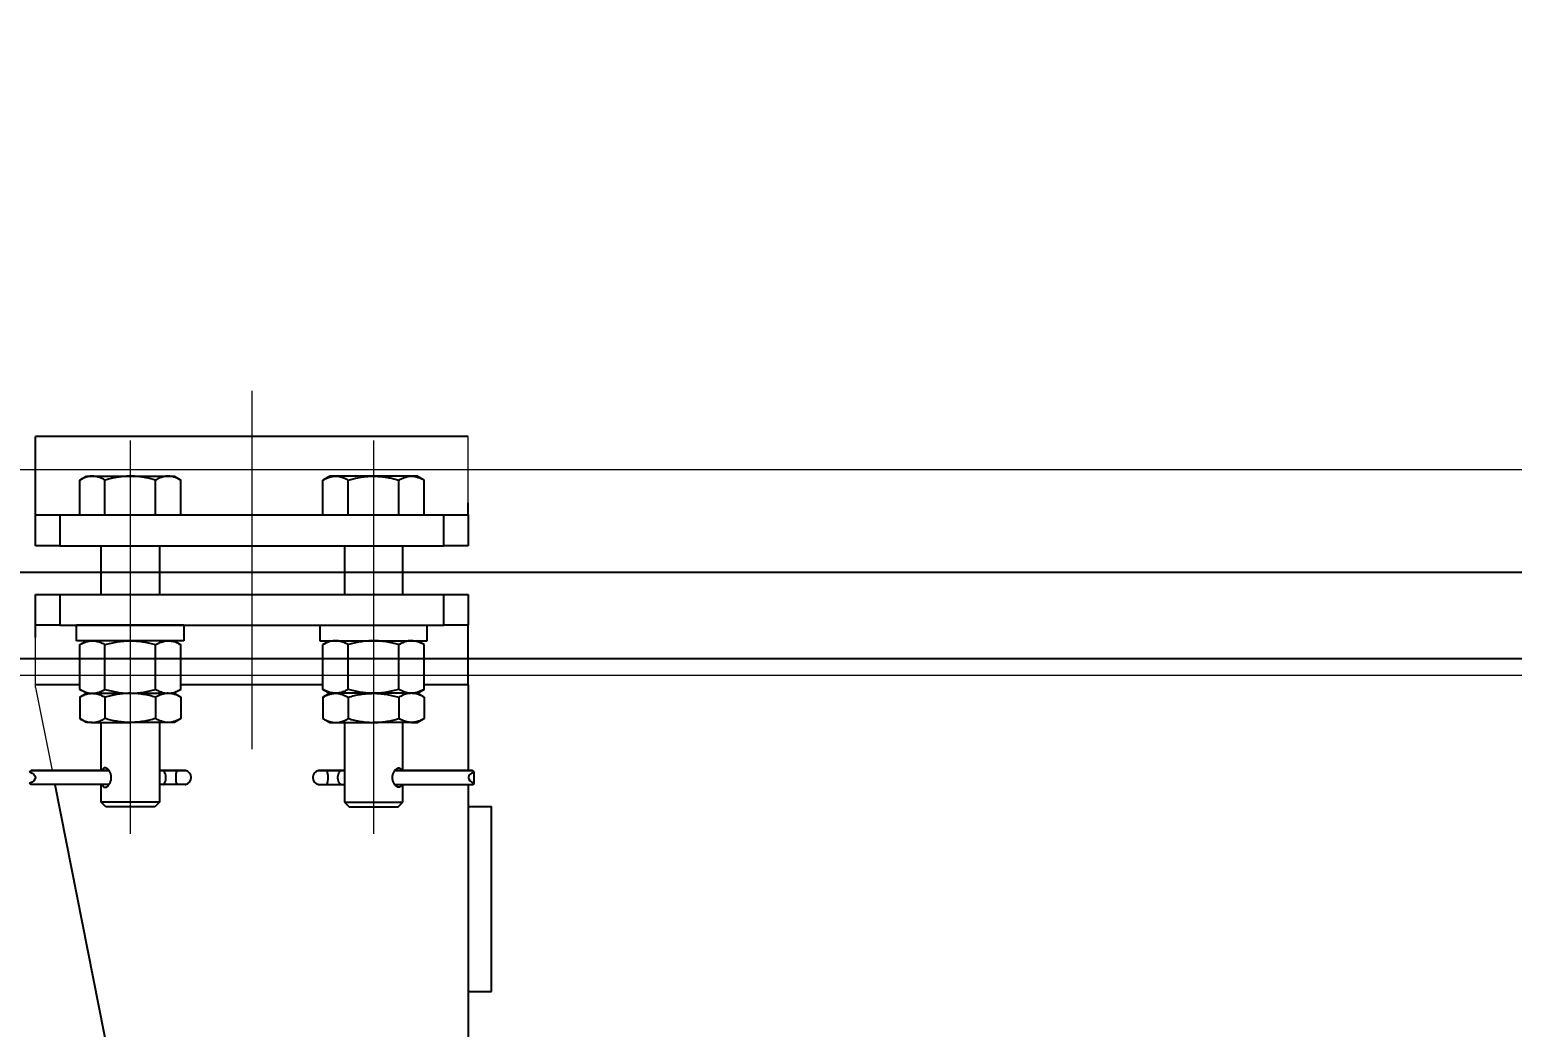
# Model space of a CAD drawing. Header units: millimetres. Extents: x -37020 to 35906, y -101 to 52234.
# Drawn here: x -37.0804 to -36.7756, y 250.9655 to 251.1706 of the extents above; entities that cross this region are included whole.
import ezdxf

# ---------------------------------------------------------------- set-up
doc = ezdxf.new("R2010")
doc.units = ezdxf.units.MM
doc.header["$PDMODE"] = 35
doc.header["$PDSIZE"] = 1
doc.linetypes.add('CENTER', pattern=[50.800000000000004, 31.75, -6.35, 6.35, -6.35])
doc.linetypes.add('HIDDEN', pattern=[9.524999999999999, 6.35, -3.175])
for name, color, linetype in [('Catenaria', 2, 'Continuous'), ('CI-Proyecciones', 1, 'HIDDEN'), ('galibo', 41, 'Continuous'), ('GE-Cotas', 1, 'Continuous'), ('Layer1', 1, 'Continuous')]:
    doc.layers.add(name, color=color, linetype=linetype)
doc.styles.add('Romans', font='romans.shx', dxfattribs={"width": 0.8})
doc.dimstyles.new('COTAS GENERAL', dxfattribs={"dimscale": 0.1, "dimtxt": 2.5, "dimasz": 2.5, "dimexe": 1, "dimexo": 1, "dimgap": 1.25, "dimtad": 1, "dimzin": 1, "dimdsep": 46, "dimtxsty": 'Romans', "dimcen": 1, "dimclrd": 2, "dimclre": 1, "dimclrt": 3, "dimaunit": 1, "dimadec": 3, "dimazin": 0, "dimtfac": 1, "dimtix": 1, "dimtmove": 0, "dimatfit": 0, "dimfxl": 1, "dimtolj": 1, "dimarcsym": 0})

# ---------------------------------------------------------------- blocks, each defined once
blk = doc.blocks.new('galibo TA')
at = {"layer": 'galibo', "linetype": 'HIDDEN'}
blk.add_line((1.209999999031425, 5.700000001117587), (0, 5.700000001117587), dxfattribs=at)
blk = doc.blocks.new('*D358')
at = {"layer": 'Defpoints', "color": 0, "transparency": 16777216}
for p in [(-34.5311362467417, 253.1148767696768), (-34.99814857321954, 253.0263477594531), (-37.06261566739906, 245.34129815975)]:
    blk.add_point(p, dxfattribs=at)
at = {"layer": 'GE-Cotas', "color": 1, "lineweight": -2, "transparency": 16777216}
for p, q in [((-34.79814857321954, 253.0263477594531), (-34.73113624674171, 253.1148767696768)), ((-34.73113624674171, 253.1148767696768), (-33.9966124372179, 253.1148767696768)), ((-34.94814857321954, 253.0263477594531), (-34.79814857321954, 253.0263477594531))]:
    blk.add_line(p, q, dxfattribs=at)
at = {"layer": 'GE-Cotas', "color": 3, "linetype": 'Continuous', "transparency": 16777216, "insert": (-34.2326243419798, 253.2398767696768), "char_height": 0.125, "attachment_point": 5, "style": 'Romans'}
blk.add_mtext('\\A1;+7685', dxfattribs=at)
blk = doc.blocks.new('*D359')
at = {"layer": 'Defpoints', "color": 0, "transparency": 16777216}
for p in [(-34.46475777872951, 253.3557098352121), (-34.93870231583992, 253.2619182775199), (-37.06261566739906, 245.34129815975)]:
    blk.add_point(p, dxfattribs=at)
at = {"layer": 'GE-Cotas', "color": 1, "lineweight": -2, "transparency": 16777216}
for p, q in [((-34.73870231583992, 253.2619182775199), (-34.66475777872952, 253.3557098352121)), ((-34.66475777872952, 253.3557098352121), (-33.95940063587238, 253.3557098352121)), ((-34.88870231583992, 253.2619182775199), (-34.73870231583992, 253.2619182775199))]:
    blk.add_line(p, q, dxfattribs=at)
at = {"layer": 'GE-Cotas', "color": 3, "linetype": 'Continuous', "transparency": 16777216, "insert": (-34.18082920730095, 253.4807098352121), "char_height": 0.125, "attachment_point": 5, "style": 'Romans'}
blk.add_mtext('\\A1;+7921', dxfattribs=at)
blk = doc.blocks.new('*D360')
at = {"layer": 'Defpoints', "color": 0, "transparency": 16777216}
for p in [(-34.50369952900353, 251.6369037061344), (-35.16928451897255, 251.6090691595928), (-37.06261566739906, 245.34129815975)]:
    blk.add_point(p, dxfattribs=at)
at = {"layer": 'GE-Cotas', "color": 1, "lineweight": -2, "transparency": 16777216}
for p, q in [((-34.90369952900354, 251.6090691595928), (-34.70369952900354, 251.6369037061344)), ((-34.70369952900354, 251.6369037061344), (-33.96917571947973, 251.6369037061344)), ((-35.11928451897255, 251.6090691595928), (-34.90369952900354, 251.6090691595928))]:
    blk.add_line(p, q, dxfattribs=at)
at = {"layer": 'GE-Cotas', "color": 3, "linetype": 'Continuous', "transparency": 16777216, "insert": (-34.20518762424163, 251.7619037061344), "char_height": 0.125, "attachment_point": 5, "style": 'Romans'}
blk.add_mtext('\\A1;+6268', dxfattribs=at)
blk = doc.blocks.new('*D362')
at = {"layer": 'Defpoints', "color": 0, "transparency": 16777216}
for p in [(-34.24453983195107, 254.1249256218012), (-34.71506167523904, 253.9449280346917), (-37.06261566739906, 245.34129815975)]:
    blk.add_point(p, dxfattribs=at)
at = {"layer": 'GE-Cotas', "color": 1, "lineweight": -2, "transparency": 16777216}
for p, q in [((-34.51506167523904, 253.9449280346917), (-34.44453983195108, 254.1249256218012)), ((-34.44453983195108, 254.1249256218012), (-33.70584935576059, 254.1249256218012)), ((-34.66506167523904, 253.9449280346917), (-34.51506167523904, 253.9449280346917))]:
    blk.add_line(p, q, dxfattribs=at)
at = {"layer": 'GE-Cotas', "color": 3, "linetype": 'Continuous', "transparency": 16777216, "insert": (-33.94394459385583, 254.2499256218012), "char_height": 0.125, "attachment_point": 5, "style": 'Romans'}
blk.add_mtext('\\A1;+8604', dxfattribs=at)
blk = doc.blocks.new('p in 2200')
at = {"layer": 'Layer1', "lineweight": 15}
for p, q in [((-30.88713156245267, 249.5759604959881), (-30.88713156245267, 249.5022944618504)), ((-30.91213156189388, 249.565734015594), (-30.91213156189388, 249.5001811766306)), ((-30.91213156189388, 249.565734015594), (-30.91213156189388, 249.484886391821)), ((-30.86213156301147, 249.565734015594), (-30.86213156301147, 249.484886391821))]:
    blk.add_line(p, q, dxfattribs=at)
at = {"layer": 'Layer1'}
for p, q in [((-30.93158156238115, 249.5529582187565), (-30.93158156238115, 249.5665774786876)), ((-30.8426815625242, 249.5665774786876), (-30.93158156238115, 249.5665774786876)), ((-30.93158156238115, 249.5504774790288), (-30.93158156238115, 249.5529582187565)), ((-30.8426815625242, 249.5504774790288), (-30.8426815625242, 249.5529582187565)), ((-30.93158156238115, 249.5504774790288), (-30.92658156342423, 249.5504774790288)), ((-30.93158156238115, 249.5441274791056), (-30.93158156238115, 249.5504774790288)), ((-30.92658156342423, 249.5504774790288), (-30.84768156148112, 249.5504774790288)), ((-30.92658156342423, 249.5504774790288), (-30.92658156342423, 249.5441274791056)), ((-30.84768156148112, 249.5504774790288), (-30.8426815625242, 249.5504774790288)), ((-30.84768156148112, 249.5441274791056), (-30.84768156148112, 249.5504774790288)), ((-30.8426815625242, 249.5504774790288), (-30.8426815625242, 249.5441274791056)), ((-30.92658156342423, 249.5441274791056), (-30.93158156238115, 249.5441274791056)), ((-30.92658156342423, 249.5441274791056), (-30.84768156148112, 249.5441274791056)), ((-30.8426815625242, 249.5441274791056), (-30.84768156148112, 249.5441274791056)), ((-30.93158156238115, 249.5341274788634), (-30.92658156342423, 249.5341274788634)), ((-30.93158156238115, 249.5277774784745), (-30.93158156238115, 249.5341274788634)), ((-30.92658156342423, 249.5341274788634), (-30.84768156148112, 249.5341274788634)), ((-30.92658156342423, 249.5341274788634), (-30.92658156342423, 249.5277774784745)), ((-30.84768156148112, 249.5341274788634), (-30.8426815625242, 249.5341274788634)), ((-30.84768156148112, 249.5277774784745), (-30.84768156148112, 249.5341274788634)), ((-30.8426815625242, 249.5341274788634), (-30.8426815625242, 249.5277774784745)), ((-30.93158156238115, 249.5252967396782), (-30.93158156238115, 249.5277774784745)), ((-30.92658156342423, 249.5277774784745), (-30.93158156238115, 249.5277774784745)), ((-30.92658156342423, 249.5277774784745), (-30.84768156148112, 249.5277774784745)), ((-30.8426815625242, 249.5277774784745), (-30.84768156148112, 249.5277774784745)), ((-30.8426815625242, 249.5252967396782), (-30.8426815625242, 249.5277774784745)), ((-30.8426815625242, 249.515515988137), (-30.8426815625242, 249.5252967396782)), ((-30.92252386673891, 249.515515988137), (-30.93158156238115, 249.515515988137)), ((-30.87252386785649, 249.515515988137), (-30.9017392570484, 249.515515988137)), ((-30.8426815625242, 249.515515988137), (-30.85173925816598, 249.515515988137)), ((-30.8426815625242, 249.515515988137), (-30.8426815625242, 249.4979010190059)), ((-30.92762595718141, 249.4950539371889), (-30.91627644747114, 249.4377618879808)), ((-30.8426815625242, 249.4950539371889), (-30.8426815625242, 249.4377618879808)), ((-30.8426815625242, 249.4905159896271), (-30.83792156166947, 249.4905159896271)), ((-30.83792156166947, 249.452515990849), (-30.83792156166947, 249.4905159896271)), ((-30.8426815625242, 249.452515990849), (-30.83792156166947, 249.452515990849))]:
    blk.add_line(p, q, dxfattribs=at)
at = {"layer": 'Layer1', "linetype": 'Continuous', "lineweight": 15}
for p, q in [((-30.8426815625242, 249.5529582187565), (-30.8426815625242, 249.5665774786876)), ((-31.03434410960546, 249.559767848722), (-30.42181887705129, 249.5597678487223)), ((-30.93158156238115, 249.5150114422609), (-30.93158156238115, 249.5252967396782)), ((-31.03434410960546, 249.517558446732), (-30.42181887705129, 249.5175584467323)), ((-30.93158156238115, 249.5150114422609), (-30.92819025274849, 249.4979010190059))]:
    blk.add_line(p, q, dxfattribs=at)
at = {"layer": 'Layer1', "linetype": 'Continuous'}
for p, q in [((-30.92252386673891, 249.5576236305201), (-30.92113156189344, 249.5584274780972)), ((-30.92252386673891, 249.5504774780975), (-30.92252386673891, 249.5576236305201)), ((-30.92113156189344, 249.5584274780972), (-30.91992579052776, 249.5584274780972)), ((-30.91992579052776, 249.5584274780972), (-30.91213156189388, 249.5584274780972)), ((-30.91732771431617, 249.5504774780975), (-30.91732771431617, 249.5576236305201)), ((-30.91213156189388, 249.5584274780972), (-30.90433733325954, 249.5584274780972)), ((-30.90693540947114, 249.5504774780975), (-30.90693540947114, 249.5576236305201)), ((-30.90433733325954, 249.5584274780972), (-30.90313156189386, 249.5584274780972)), ((-30.90313156189386, 249.5584274780972), (-30.9017392570484, 249.5576236305201)), ((-30.9017392570484, 249.5504774780975), (-30.9017392570484, 249.5576236305201)), ((-30.87113156301103, 249.5584274780972), (-30.87252386785649, 249.5576236305201)), ((-30.87252386785649, 249.5504774780975), (-30.87252386785649, 249.5576236305201)), ((-30.86992579164535, 249.5584274780972), (-30.87113156301103, 249.5584274780972)), ((-30.86213156301147, 249.5584274780972), (-30.86992579164535, 249.5584274780972)), ((-30.86732771543375, 249.5504774780975), (-30.86732771543375, 249.5576236305201)), ((-30.85433733437713, 249.5584274780972), (-30.86213156301147, 249.5584274780972)), ((-30.85693541058873, 249.5504774780975), (-30.85693541058873, 249.5576236305201)), ((-30.85313156301145, 249.5584274780972), (-30.85433733437713, 249.5584274780972)), ((-30.85173925816598, 249.5576236305201), (-30.85313156301145, 249.5584274780972)), ((-30.85173925816598, 249.5504774780975), (-30.85173925816598, 249.5576236305201)), ((-30.91813156189374, 249.5341274777866), (-30.91813156189374, 249.5441274777086)), ((-30.90613156189357, 249.5441274777086), (-30.90613156189357, 249.5341274777866)), ((-30.86813156301132, 249.5441274777086), (-30.86813156301132, 249.5341274777866)), ((-30.85613156301115, 249.5341274777866), (-30.85613156301115, 249.5441274777086)), ((-30.90109526189354, 249.5277774780975), (-30.92316786189377, 249.5277774780975)), ((-30.92316786189377, 249.5246024780973), (-30.92316786189377, 249.5277774780975)), ((-30.90109526189354, 249.5277774780975), (-30.90109526189354, 249.5246024780973)), ((-30.87316786301135, 249.5277774780975), (-30.87316786301135, 249.5246024780973)), ((-30.87316786301135, 249.5277774780975), (-30.85109526301112, 249.5277774780975)), ((-30.85109526301112, 249.5246024780973), (-30.85109526301112, 249.5277774780975)), ((-30.90109526189354, 249.5246024780973), (-30.92316786189377, 249.5246024780973)), ((-30.92252386673891, 249.5237986305201), (-30.92113156189344, 249.5246024780973)), ((-30.92252386673891, 249.5146063256748), (-30.92252386673891, 249.5237986305201)), ((-30.91732771431617, 249.5146063256748), (-30.91732771431617, 249.5237986305201)), ((-30.90693540947114, 249.5146063256748), (-30.90693540947114, 249.5237986305201)), ((-30.90313156189386, 249.5246024780973), (-30.9017392570484, 249.5237986305201)), ((-30.9017392570484, 249.5146063256748), (-30.9017392570484, 249.5237986305201)), ((-30.87316786301135, 249.5246024780973), (-30.85109526301112, 249.5246024780973)), ((-30.87113156301103, 249.5246024780973), (-30.87252386785649, 249.5237986305201)), ((-30.87252386785649, 249.5146063256748), (-30.87252386785649, 249.5237986305201)), ((-30.86732771543375, 249.5146063256748), (-30.86732771543375, 249.5237986305201)), ((-30.85693541058873, 249.5146063256748), (-30.85693541058873, 249.5237986305201)), ((-30.85173925816598, 249.5237986305201), (-30.85313156301145, 249.5246024780973)), ((-30.85173925816598, 249.5146063256748), (-30.85173925816598, 249.5237986305201)), ((-30.92113156189344, 249.5138024780972), (-30.92252386673891, 249.5146063256748)), ((-30.9017392570484, 249.5146063256748), (-30.90313156189386, 249.5138024780972)), ((-30.87252386785649, 249.5146063256748), (-30.87113156301103, 249.5138024780972)), ((-30.85313156301145, 249.5138024780972), (-30.85173925816598, 249.5146063256748)), ((-30.92252386673891, 249.5129986305201), (-30.92113156189344, 249.5138024780972)), ((-30.92252386673891, 249.5129986305201), (-30.92252386673891, 249.5086063256745)), ((-30.92113156189344, 249.5138024780972), (-30.91992579052776, 249.5138024780972)), ((-30.91992579052776, 249.5138024780972), (-30.91213156189388, 249.5138024780972)), ((-30.91732771431617, 249.5129986305201), (-30.91732771431617, 249.5086063256745)), ((-30.91213156189388, 249.5138024780972), (-30.90433733325954, 249.5138024780972)), ((-30.90693540947114, 249.5129986305201), (-30.90693540947114, 249.5086063256745)), ((-30.90433733325954, 249.5138024780972), (-30.90313156189386, 249.5138024780972)), ((-30.90313156189386, 249.5138024780972), (-30.9017392570484, 249.5129986305201)), ((-30.9017392570484, 249.5129986305201), (-30.9017392570484, 249.5086063256745)), ((-30.87113156301103, 249.5138024780972), (-30.87252386785649, 249.5129986305201)), ((-30.87252386785649, 249.5129986305201), (-30.87252386785649, 249.5086063256745)), ((-30.86992579164535, 249.5138024780972), (-30.87113156301103, 249.5138024780972)), ((-30.86213156301147, 249.5138024780972), (-30.86992579164535, 249.5138024780972)), ((-30.86732771543375, 249.5129986305201), (-30.86732771543375, 249.5086063256745)), ((-30.85433733437713, 249.5138024780972), (-30.86213156301147, 249.5138024780972)), ((-30.85693541058873, 249.5129986305201), (-30.85693541058873, 249.5086063256745)), ((-30.85313156301145, 249.5138024780972), (-30.85433733437713, 249.5138024780972)), ((-30.85173925816598, 249.5129986305201), (-30.85313156301145, 249.5138024780972)), ((-30.85173925816598, 249.5129986305201), (-30.85173925816598, 249.5086063256745)), ((-30.92113156189344, 249.5078024780974), (-30.92252386673891, 249.5086063256745)), ((-30.9017392570484, 249.5086063256745), (-30.90313156189386, 249.5078024780974)), ((-30.87252386785649, 249.5086063256745), (-30.87113156301103, 249.5078024780974)), ((-30.85313156301145, 249.5078024780974), (-30.85173925816598, 249.5086063256745)), ((-30.91992579052776, 249.5078024780974), (-30.92113156189344, 249.5078024780974)), ((-30.91992579052776, 249.5078024780974), (-30.91213156189388, 249.5078024780974)), ((-30.91813156189374, 249.4979052159652), (-30.91813156189374, 249.5078024780974)), ((-30.90433733325954, 249.5078024780974), (-30.91213156189388, 249.5078024780974)), ((-30.90613156189357, 249.5078024780974), (-30.90613156189357, 249.4914414780974)), ((-30.90313156189386, 249.5078024780974), (-30.90433733325954, 249.5078024780974)), ((-30.87113156301103, 249.5078024780974), (-30.86992579164535, 249.5078024780974)), ((-30.86992579164535, 249.5078024780974), (-30.86213156301147, 249.5078024780974)), ((-30.86813156301132, 249.5078024780974), (-30.86813156301132, 249.4914414780974)), ((-30.85433733437713, 249.5078024780974), (-30.86213156301147, 249.5078024780974)), ((-30.85613156301115, 249.4979052159652), (-30.85613156301115, 249.5078024780974)), ((-30.85433733437713, 249.5078024780974), (-30.85313156301145, 249.5078024780974)), ((-30.91648336269036, 249.4979010190059), (-30.9324980541358, 249.4979010190059)), ((-30.93247466001622, 249.4979052159652), (-30.91648607759026, 249.4979052159652)), ((-30.90613156189357, 249.4979052159652), (-30.90541471626585, 249.4979052159652)), ((-30.90539284741345, 249.4979010190059), (-30.90613156189357, 249.4979010190059)), ((-30.90539284741345, 249.4979010190059), (-30.90541471626585, 249.4979052159652)), ((-30.90541471626585, 249.4979052159652), (-30.90258469743258, 249.4979052159652)), ((-30.90524601593807, 249.4978110008356), (-30.90539284741345, 249.4979010190059)), ((-30.90259127003247, 249.4979010190059), (-30.90539284741345, 249.4979010190059)), ((-30.90511195924073, 249.4976611462162), (-30.90524601593807, 249.4978110008356)), ((-30.90499669257434, 249.4974581792685), (-30.90511195924073, 249.4976611462162)), ((-30.90490538806517, 249.4972112073147), (-30.90499669257434, 249.4974581792685)), ((-30.90484214263443, 249.4969313122247), (-30.90490538806517, 249.4972112073147)), ((-30.90490538806517, 249.4957437488802), (-30.90484214263443, 249.4960236439702)), ((-30.90480979416571, 249.49663105316), (-30.90484214263443, 249.4969313122247)), ((-30.90484214263443, 249.4960236439702), (-30.90480979416571, 249.4963239030349)), ((-30.90480979416571, 249.4963239030349), (-30.90480979416571, 249.49663105316)), ((-30.90259127003247, 249.4979010190059), (-30.90258469743258, 249.4979052159652)), ((-30.90079599545634, 249.4979010190059), (-30.90259127003247, 249.4979010190059)), ((-30.90258469743258, 249.4979052159652), (-30.90083973316114, 249.4979052159652)), ((-30.87346712944855, 249.4979010190059), (-30.87167185487242, 249.4979010190059)), ((-30.87167842747231, 249.4979052159652), (-30.87342339174375, 249.4979052159652)), ((-30.86884840863905, 249.4979052159652), (-30.87167842747231, 249.4979052159652)), ((-30.87167185487242, 249.4979010190059), (-30.87167842747231, 249.4979052159652)), ((-30.87167185487242, 249.4979010190059), (-30.86887027749145, 249.4979010190059)), ((-30.86945333073964, 249.49663105316), (-30.86942098227046, 249.4969313122247)), ((-30.86945333073964, 249.4963239030349), (-30.86945333073964, 249.49663105316)), ((-30.86942098227046, 249.4960236439702), (-30.86945333073964, 249.4963239030349)), ((-30.86942098227046, 249.4969313122247), (-30.86935773683972, 249.4972112073147)), ((-30.86935773683972, 249.4957437488802), (-30.86942098227046, 249.4960236439702)), ((-30.86935773683972, 249.4972112073147), (-30.86926643233056, 249.4974581792685)), ((-30.86926643233056, 249.4974581792685), (-30.86915116566416, 249.4976611462162)), ((-30.86915116566416, 249.4976611462162), (-30.86901710896682, 249.4978110008356)), ((-30.86901710896682, 249.4978110008356), (-30.86887027749145, 249.4979010190059)), ((-30.86887027749145, 249.4979010190059), (-30.86884840863905, 249.4979052159652)), ((-30.86887027749145, 249.4979010190059), (-30.86813156301132, 249.4979010190059)), ((-30.86813156301132, 249.4979052159652), (-30.86884840863905, 249.4979052159652)), ((-30.85777976221453, 249.4979010190059), (-30.84176507076909, 249.4979010190059)), ((-30.84178846488867, 249.4979052159652), (-30.85777704731463, 249.4979052159652)), ((-30.84145103014389, 249.4953121638291), (-30.84145103014389, 249.4976427923653)), ((-30.91648547926734, 249.4950539371889), (-30.9324980541358, 249.4950539371889)), ((-30.91648831079038, 249.4950497402297), (-30.93247466001622, 249.4950497402297)), ((-30.91813156189374, 249.4914414780974), (-30.91813156189374, 249.4950497402297)), ((-30.90539284741345, 249.4950539371889), (-30.90613156189357, 249.4950539371889)), ((-30.90541471626585, 249.4950497402297), (-30.90613156189357, 249.4950497402297)), ((-30.90541471626585, 249.4950497402297), (-30.90539284741345, 249.4950539371889)), ((-30.90258469743258, 249.4950497402297), (-30.90541471626585, 249.4950497402297)), ((-30.90539284741345, 249.4950539371889), (-30.90524601593807, 249.4951439553593)), ((-30.90259127003247, 249.4950539371889), (-30.90539284741345, 249.4950539371889)), ((-30.90524601593807, 249.4951439553593), (-30.90511195924073, 249.4952938099787)), ((-30.90511195924073, 249.4952938099787), (-30.90499669257434, 249.4954967769263)), ((-30.90499669257434, 249.4954967769263), (-30.90490538806517, 249.4957437488802)), ((-30.90258469743258, 249.4950497402297), (-30.90259127003247, 249.4950539371889)), ((-30.90079599545634, 249.4950539371889), (-30.90259127003247, 249.4950539371889)), ((-30.90083973316114, 249.4950497402297), (-30.90258469743258, 249.4950497402297)), ((-30.87346712944855, 249.4950539371889), (-30.87167185487242, 249.4950539371889)), ((-30.87342339174375, 249.4950497402297), (-30.87167842747231, 249.4950497402297)), ((-30.87167842747231, 249.4950497402297), (-30.87167185487242, 249.4950539371889)), ((-30.87167842747231, 249.4950497402297), (-30.86884840863905, 249.4950497402297)), ((-30.87167185487242, 249.4950539371889), (-30.86887027749145, 249.4950539371889)), ((-30.86926643233056, 249.4954967769263), (-30.86935773683972, 249.4957437488802)), ((-30.86915116566416, 249.4952938099787), (-30.86926643233056, 249.4954967769263)), ((-30.86901710896682, 249.4951439553593), (-30.86915116566416, 249.4952938099787)), ((-30.86887027749145, 249.4950539371889), (-30.86901710896682, 249.4951439553593)), ((-30.86887027749145, 249.4950539371889), (-30.86813156301132, 249.4950539371889)), ((-30.86884840863905, 249.4950497402297), (-30.86887027749145, 249.4950539371889)), ((-30.86884840863905, 249.4950497402297), (-30.86813156301132, 249.4950497402297)), ((-30.85777764563755, 249.4950539371889), (-30.84176507076909, 249.4950539371889)), ((-30.85777481411451, 249.4950497402297), (-30.84178846488867, 249.4950497402297)), ((-30.85613156301115, 249.4914414780974), (-30.85613156301115, 249.4950497402297)), ((-30.90613156189357, 249.4914414780974), (-30.91813156189374, 249.4914414780974)), ((-30.91716756189344, 249.4904774780976), (-30.91813156189374, 249.4914414780974)), ((-30.90709556189386, 249.4904774780976), (-30.91716756189344, 249.4904774780976)), ((-30.90613156189357, 249.4914414780974), (-30.90709556189386, 249.4904774780976)), ((-30.86813156301132, 249.4914414780974), (-30.85613156301115, 249.4914414780974)), ((-30.86813156301132, 249.4914414780974), (-30.86716756301103, 249.4904774780976)), ((-30.86716756301103, 249.4904774780976), (-30.85709556301145, 249.4904774780976)), ((-30.85709556301145, 249.4904774780976), (-30.85613156301115, 249.4914414780974))]:
    blk.add_line(p, q, dxfattribs=at)
at = {"layer": 'Layer1', "linetype": 'CENTER'}
blk.add_line((-30.29965111049825, 249.5386631477272), (-31.4574679606929, 249.5386631477272), dxfattribs=at)
at = {"layer": 'Layer1', "linetype": 'Continuous'}
for centre, radius, start, end in [((-30.8977744447614, 249.4964774780974), 0.005022775568626001, 163.5357407267566, 196.4642592732434), ((-30.90083973316114, 249.4976752159651), 0.0002299999999999898, 79.03764866064351, 90), ((-30.90107173316101, 249.4964774780974), 0.001450000000000012, 280.9623513662533, 79.03764863374666), ((-30.87319139174388, 249.4964774780974), 0.001450000000000012, 100.9623513662534, 259.0376486337466), ((-30.87342339174375, 249.4976752159651), 0.0002299999999999898, 90, 100.9623513393565), ((-30.87648868014349, 249.4964774780974), 0.005022775568626001, 343.5357407267566, 16.46425927324342), ((-30.90083973316114, 249.4952797402293), 0.0002300000000000002, 270, 280.9623513393565), ((-30.87342339174375, 249.4952797402293), 0.0002300000000000002, 259.0376486606435, 270)]:
    blk.add_arc(centre, radius, start, end, dxfattribs=at)
at = {"layer": 'Layer1', "linetype": 'Continuous', "extrusion": (0, 0, -1)}
for centre, major_axis, ratio, start_param, end_param in [((-30.93235056946951, 249.4964774780974), (1.039991425672866e-14, 0.001450000000003074), 0.5348730457427162, -0.6373676366212608, -0.1913291252886118), ((-30.93453387742948, 249.4964774780974), (0.002893353795624534, 1.771609720988949e-19), 0.5011485294998178, -0.9334286901803795, 0.9334286901803798), ((-30.93247466001622, 249.4976752159651), (-1.256304554473561e-15, 0.0002299999999995635), 0.5348730457384715, -0.1913291252645533, 1.021205342510711e-11), ((-30.93235056946951, 249.4964774780974), (-1.49230517833994e-14, 0.001450000000003885), 0.5348730457459323, 3.332921778882963, 3.778960290213478), ((-30.93247466001622, 249.4952797402293), (1.256269579996173e-15, 0.0002299999999995634), 0.5348730457384714, 3.141592653579581, 3.332921778854346)]:
    blk.add_ellipse(centre, major_axis=major_axis, ratio=ratio, start_param=start_param, end_param=end_param, dxfattribs=at)
at = {"layer": 'Layer1', "linetype": 'Continuous'}
for centre, major_axis, ratio, start_param, end_param in [((-30.83972924747541, 249.4964774780974), (-0.002893353795624534, 1.771609720988949e-19), 0.5011485294998178, -0.9334286901803795, 0.9334286901803798), ((-30.84178846488867, 249.4976752159651), (1.256304554473561e-15, 0.0002299999999995635), 0.5348730457384715, -0.1913291252645533, 1.021205342510711e-11), ((-30.84191255543538, 249.4964774780974), (-1.039991425672866e-14, 0.001450000000003074), 0.5348730457427162, -0.6373676366212608, -0.1913291252886118), ((-30.84178846488867, 249.4952797402293), (-1.256269579996173e-15, 0.0002299999999995634), 0.5348730457384714, 3.141592653579581, 3.332921778854346), ((-30.84191255543538, 249.4964774780974), (1.49230517833994e-14, 0.001450000000003885), 0.5348730457459323, 3.332921778882963, 3.778960290213478)]:
    blk.add_ellipse(centre, major_axis=major_axis, ratio=ratio, start_param=start_param, end_param=end_param, dxfattribs=at)
for points, knots in [([(-30.91992579052776, 249.5584274780972), (-30.9199873794385, 249.5584265731509), (-30.92025149480951, 249.5584226924152), (-30.92071777363781, 249.5583618064116), (-30.9213237775587, 249.5581957782515), (-30.92192707453915, 249.5579511221122), (-30.92232492318526, 249.5577328014197), (-30.92252386673891, 249.5576236305201)], [0, 0, 0, 0, 0.07005589140427199, 0.3004248255043466, 0.5308296948943553, 0.7653921689617876, 1, 1, 1, 1]), ([(-30.91732771431617, 249.5576236305201), (-30.9175378085909, 249.5577387026001), (-30.91795794890532, 249.5579688203411), (-30.91860344295474, 249.5582219012199), (-30.91926017538236, 249.5583939269282), (-30.91970393202319, 249.55841629504), (-30.91992579052776, 249.5584274780972)], [0, 0, 0, 0, 0.2477111816679853, 0.4953654927331224, 0.7477052806358122, 0.9999999999999999, 0.9999999999999999, 0.9999999999999999, 0.9999999999999999]), ([(-30.91213156189388, 249.5584274780972), (-30.91248233241577, 249.558420502066), (-30.91318389952612, 249.5584065494855), (-30.9142369865288, 249.5582975032194), (-30.91528658916223, 249.5581269754571), (-30.91632004309832, 249.5579024791623), (-30.91699553014933, 249.5577155544557), (-30.91732771431617, 249.5576236305201)], [0, 0, 0, 0, 0.1994570499693074, 0.3989289220646544, 0.6014541871319647, 0.8040071844687409, 1, 1, 1, 1]), ([(-30.90693540947114, 249.5576236305201), (-30.90759504257613, 249.5577995168683), (-30.9085879262464, 249.5580642620457), (-30.90994227857919, 249.5582846509824), (-30.9110127779084, 249.5584036775709), (-30.91174449142982, 249.5584192437277), (-30.91213156189388, 249.5584274780972)], [0, 0, 0, 0, 0.3879448008199223, 0.58393682012908, 0.7799059833650954, 1, 1, 1, 1]), ([(-30.90433733325954, 249.5584274780972), (-30.90439892217028, 249.5584265731509), (-30.90466303754129, 249.5584226924152), (-30.90512931637004, 249.5583618064116), (-30.90573532029048, 249.5581957782515), (-30.90633861727093, 249.5579511221122), (-30.90673646591704, 249.5577328014197), (-30.90693540947114, 249.5576236305201)], [0, 0, 0, 0, 0.07005589140426854, 0.3004248255043437, 0.5308296948943534, 0.7653921689617866, 1, 1, 1, 1]), ([(-30.9017392570484, 249.5576236305201), (-30.90194935132268, 249.5577387026001), (-30.9023694916371, 249.5579688203411), (-30.90301498568652, 249.5582219012199), (-30.90367171811413, 249.5583939269282), (-30.90411547475497, 249.55841629504), (-30.90433733325954, 249.5584274780972)], [0, 0, 0, 0, 0.247711181667985, 0.495365492733121, 0.7477052806358114, 1, 1, 1, 1]), ([(-30.87252386785649, 249.5576236305201), (-30.87231377358221, 249.5577387026001), (-30.8718936332678, 249.5579688203411), (-30.87124813921837, 249.5582219012199), (-30.87059140679076, 249.5583939269282), (-30.87014765014992, 249.55841629504), (-30.86992579164535, 249.5584274780972)], [0, 0, 0, 0, 0.247711181667985, 0.495365492733121, 0.7477052806358114, 1, 1, 1, 1]), ([(-30.86992579164535, 249.5584274780972), (-30.86986420273461, 249.5584265731509), (-30.8696000873636, 249.5584226924152), (-30.86913380853485, 249.5583618064116), (-30.86852780461441, 249.5581957782515), (-30.86792450763397, 249.5579511221122), (-30.86752665898785, 249.5577328014197), (-30.86732771543375, 249.5576236305201)], [0, 0, 0, 0, 0.07005589140426854, 0.3004248255043437, 0.5308296948943534, 0.7653921689617866, 1, 1, 1, 1]), ([(-30.86732771543375, 249.5576236305201), (-30.86666808232922, 249.5577995168683), (-30.86567519865849, 249.5580642620457), (-30.8643208463257, 249.5582846509824), (-30.86325034699649, 249.5584036775709), (-30.86251863347507, 249.5584192437277), (-30.86213156301147, 249.5584274780972)], [0, 0, 0, 0, 0.3879448008199223, 0.58393682012908, 0.7799059833650954, 1, 1, 1, 1]), ([(-30.86213156301147, 249.5584274780972), (-30.86178079248912, 249.558420502066), (-30.86107922537877, 249.5584065494855), (-30.86002613837609, 249.5582975032194), (-30.85897653574266, 249.5581269754571), (-30.85794308180657, 249.5579024791623), (-30.85726759475556, 249.5577155544557), (-30.85693541058873, 249.5576236305201)], [0, 0, 0, 0, 0.1994570499693074, 0.3989289220646544, 0.6014541871319647, 0.8040071844687409, 1, 1, 1, 1]), ([(-30.85693541058873, 249.5576236305201), (-30.85672531631399, 249.5577387026001), (-30.85630517599957, 249.5579688203411), (-30.85565968195015, 249.5582219012199), (-30.85500294952254, 249.5583939269282), (-30.8545591928817, 249.55841629504), (-30.85433733437713, 249.5584274780972)], [0, 0, 0, 0, 0.2477111816679853, 0.4953654927331224, 0.7477052806358122, 0.9999999999999999, 0.9999999999999999, 0.9999999999999999, 0.9999999999999999]), ([(-30.85433733437713, 249.5584274780972), (-30.85427574546639, 249.5584265731509), (-30.85401163009538, 249.5584226924152), (-30.85354535126708, 249.5583618064116), (-30.85293934734619, 249.5581957782515), (-30.85233605036574, 249.5579511221122), (-30.85193820171963, 249.5577328014197), (-30.85173925816598, 249.5576236305201)], [0, 0, 0, 0, 0.07005589140427199, 0.3004248255043466, 0.5308296948943553, 0.7653921689617876, 1, 1, 1, 1]), ([(-30.92252386673891, 249.5237986305201), (-30.9223141506448, 249.5239135354432), (-30.92189401846127, 249.524143728821), (-30.92124922555586, 249.5243963361845), (-30.9205921651208, 249.5245694508162), (-30.92014838867026, 249.5245914455468), (-30.91992579052776, 249.5246024780973)], [0, 0, 0, 0, 0.2472686137512649, 0.4953625653849102, 0.7468740051198237, 1, 1, 1, 1]), ([(-30.91992579052776, 249.5246024780973), (-30.91986420301219, 249.5246015596863), (-30.91953315351639, 249.5245966229786), (-30.91906684612905, 249.5245235911116), (-30.91853373099439, 249.5243651398423), (-30.91799512314429, 249.5241595767175), (-30.91759677319833, 249.5239441422009), (-30.91732771431617, 249.5237986305201)], [0, 0, 0, 0, 0.0700594622989529, 0.3765884938180509, 0.5308210786967795, 0.6831008584233917, 1, 1, 1, 1]), ([(-30.91732771431617, 249.5237986305201), (-30.9169082821275, 249.5239135354432), (-30.91606801776089, 249.524143728821), (-30.91477843194962, 249.5243963361845), (-30.91346431107996, 249.5245694508162), (-30.91257675817888, 249.5245914455468), (-30.91213156189388, 249.5246024780973)], [0, 0, 0, 0, 0.247268613751265, 0.4953625653849105, 0.7468740051198236, 1, 1, 1, 1]), ([(-30.91213156189388, 249.5246024780973), (-30.91200838448349, 249.5246015677272), (-30.9114812298647, 249.5245976716729), (-30.91054862732317, 249.5245373816847), (-30.90933730357283, 249.5243709488587), (-30.90812961450393, 249.5241263302642), (-30.90733391884242, 249.5239079847898), (-30.90693540947114, 249.5237986305201)], [0, 0, 0, 0, 0.07005562129743621, 0.2998126381597896, 0.5308312887040133, 0.765025577630133, 1, 1, 1, 1]), ([(-30.90693540947114, 249.5237986305201), (-30.90671724730765, 249.5239177442013), (-30.90618602876457, 249.5242077825624), (-30.90548059763778, 249.5244572932366), (-30.9048302262816, 249.524584234443), (-30.90450162775897, 249.5245963969965), (-30.90433733325954, 249.5246024780973)], [0, 0, 0, 0, 0.2571981756559962, 0.6262701021121966, 0.8131404674005268, 1, 1, 1, 1]), ([(-30.90433733325954, 249.5246024780973), (-30.9041013897675, 249.5245894177397), (-30.90354550066132, 249.524558647192), (-30.90267338277845, 249.524294353143), (-30.90205166926699, 249.5239644216972), (-30.9017392570484, 249.5237986305201)], [0, 0, 0, 0, 0.2684065359321948, 0.6323728964502883, 1, 1, 1, 1]), ([(-30.86992579164535, 249.5246024780973), (-30.87016173513739, 249.5245894177397), (-30.87071762424358, 249.524558647192), (-30.87158974212644, 249.524294353143), (-30.8722114556379, 249.5239644216972), (-30.87252386785649, 249.5237986305201)], [0, 0, 0, 0, 0.2684065359321948, 0.6323728964502883, 1, 1, 1, 1]), ([(-30.86732771543375, 249.5237986305201), (-30.86754587759724, 249.5239177442013), (-30.86807709614032, 249.5242077825624), (-30.86878252726711, 249.5244572932366), (-30.86943289862329, 249.524584234443), (-30.86976149714592, 249.5245963969965), (-30.86992579164535, 249.5246024780973)], [0, 0, 0, 0, 0.2571981756559962, 0.6262701021121966, 0.8131404674005268, 1, 1, 1, 1]), ([(-30.86213156301147, 249.5246024780973), (-30.8622547404214, 249.5246015677272), (-30.86278189504019, 249.5245976716729), (-30.86371449758172, 249.5245373816847), (-30.86492582133206, 249.5243709488587), (-30.86613351040096, 249.5241263302642), (-30.86692920606247, 249.5239079847898), (-30.86732771543375, 249.5237986305201)], [0, 0, 0, 0, 0.07005562129743621, 0.2998126381597896, 0.5308312887040133, 0.765025577630133, 1, 1, 1, 1]), ([(-30.85693541058873, 249.5237986305201), (-30.85735484277739, 249.5239135354432), (-30.85819510714401, 249.524143728821), (-30.85948469295527, 249.5243963361845), (-30.86079881382494, 249.5245694508162), (-30.86168636672601, 249.5245914455468), (-30.86213156301147, 249.5246024780973)], [0, 0, 0, 0, 0.247268613751265, 0.4953625653849105, 0.7468740051198236, 1, 1, 1, 1]), ([(-30.85433733437713, 249.5246024780973), (-30.8543989218927, 249.5246015596863), (-30.85472997138896, 249.5245966229786), (-30.85519627877584, 249.5245235911116), (-30.8557293939105, 249.5243651398423), (-30.8562680017606, 249.5241595767175), (-30.85666635170656, 249.5239441422009), (-30.85693541058873, 249.5237986305201)], [0, 0, 0, 0, 0.0700594622989529, 0.3765884938180509, 0.5308210786967795, 0.6831008584233917, 1, 1, 1, 1]), ([(-30.85173925816598, 249.5237986305201), (-30.85194897426009, 249.5239135354432), (-30.85236910644362, 249.524143728821), (-30.85301389934903, 249.5243963361845), (-30.85367095978409, 249.5245694508162), (-30.85411473623463, 249.5245914455468), (-30.85433733437713, 249.5246024780973)], [0, 0, 0, 0, 0.2472686137512649, 0.4953625653849102, 0.7468740051198237, 1, 1, 1, 1]), ([(-30.92252386673891, 249.5146063256748), (-30.9223141506448, 249.5144914207517), (-30.92189401846127, 249.514261227374), (-30.92124922555586, 249.5140086200099), (-30.9205921651208, 249.5138355053787), (-30.92014838867026, 249.5138135106481), (-30.91992579052776, 249.5138024780972)], [0, 0, 0, 0, 0.2472686137512649, 0.4953625653849102, 0.7468740051198235, 1, 1, 1, 1]), ([(-30.91992579052776, 249.5138024780972), (-30.91986420182257, 249.5138033884678), (-30.91960062451317, 249.5138072845216), (-30.91913432324264, 249.5138675745098), (-30.91852866136724, 249.5140340073363), (-30.91792481683279, 249.5142786259308), (-30.91752696900203, 249.5144969714052), (-30.91732771431617, 249.5146063256748)], [0, 0, 0, 0, 0.07005562129744335, 0.299812638159795, 0.5308312887040171, 0.7650255776301353, 1, 1, 1, 1]), ([(-30.91732771431617, 249.5146063256748), (-30.9169082821275, 249.5144914207517), (-30.91606801776089, 249.514261227374), (-30.91477843194962, 249.5140086200099), (-30.91346431107996, 249.5138355053787), (-30.91257675817888, 249.5138135106481), (-30.91213156189388, 249.5138024780972)], [0, 0, 0, 0, 0.2472686137512646, 0.4953625653849104, 0.7468740051198234, 1, 1, 1, 1]), ([(-30.91213156189388, 249.5138024780972), (-30.91200838448349, 249.5138033884678), (-30.9114812298647, 249.5138072845216), (-30.91054862732317, 249.5138675745098), (-30.90933730357283, 249.5140340073363), (-30.90812961450393, 249.5142786259308), (-30.90733391884242, 249.5144969714052), (-30.90693540947114, 249.5146063256748)], [0, 0, 0, 0, 0.07005562129743621, 0.2998126381597896, 0.5308312887040133, 0.765025577630133, 1, 1, 1, 1]), ([(-30.90693540947114, 249.5146063256748), (-30.90671724730765, 249.5144872119932), (-30.90618602876457, 249.5141971736321), (-30.90548059763778, 249.5139476629579), (-30.9048302262816, 249.513820721752), (-30.90450162775897, 249.513808559198), (-30.90433733325954, 249.5138024780972)], [0, 0, 0, 0, 0.2571981756559956, 0.6262701021121965, 0.8131404674005264, 1, 1, 1, 1]), ([(-30.90433733325954, 249.5138024780972), (-30.9041013897675, 249.5138155384548), (-30.90354550066132, 249.513846309003), (-30.90267338277845, 249.5141106030519), (-30.90205166926699, 249.5144405344973), (-30.9017392570484, 249.5146063256748)], [0, 0, 0, 0, 0.2684065359321932, 0.6323728964502874, 1, 1, 1, 1]), ([(-30.86992579164535, 249.5138024780972), (-30.87016173513739, 249.5138155384548), (-30.87071762424358, 249.513846309003), (-30.87158974212644, 249.5141106030519), (-30.8722114556379, 249.5144405344973), (-30.87252386785649, 249.5146063256748)], [0, 0, 0, 0, 0.2684065359321932, 0.6323728964502874, 1, 1, 1, 1]), ([(-30.86732771543375, 249.5146063256748), (-30.86754587759724, 249.5144872119932), (-30.86807709614032, 249.5141971736321), (-30.86878252726711, 249.5139476629579), (-30.86943289862329, 249.513820721752), (-30.86976149714592, 249.513808559198), (-30.86992579164535, 249.5138024780972)], [0, 0, 0, 0, 0.2571981756559956, 0.6262701021121965, 0.8131404674005264, 1, 1, 1, 1]), ([(-30.86213156301147, 249.5138024780972), (-30.8622547404214, 249.5138033884678), (-30.86278189504019, 249.5138072845216), (-30.86371449758172, 249.5138675745098), (-30.86492582133206, 249.5140340073363), (-30.86613351040096, 249.5142786259308), (-30.86692920606247, 249.5144969714052), (-30.86732771543375, 249.5146063256748)], [0, 0, 0, 0, 0.07005562129743621, 0.2998126381597896, 0.5308312887040133, 0.765025577630133, 1, 1, 1, 1]), ([(-30.85693541058873, 249.5146063256748), (-30.85735484277739, 249.5144914207517), (-30.85819510714401, 249.514261227374), (-30.85948469295527, 249.5140086200099), (-30.86079881382494, 249.5138355053787), (-30.86168636672601, 249.5138135106481), (-30.86213156301147, 249.5138024780972)], [0, 0, 0, 0, 0.2472686137512646, 0.4953625653849104, 0.7468740051198234, 1, 1, 1, 1]), ([(-30.85433733437713, 249.5138024780972), (-30.85439892308232, 249.5138033884678), (-30.85466250039172, 249.5138072845216), (-30.85512880166225, 249.5138675745098), (-30.85573446353765, 249.5140340073363), (-30.8563383080721, 249.5142786259308), (-30.85673615590286, 249.5144969714052), (-30.85693541058873, 249.5146063256748)], [0, 0, 0, 0, 0.07005562129744335, 0.299812638159795, 0.5308312887040171, 0.7650255776301353, 1, 1, 1, 1]), ([(-30.85173925816598, 249.5146063256748), (-30.85194897426009, 249.5144914207517), (-30.85236910644362, 249.514261227374), (-30.85301389934903, 249.5140086200099), (-30.85367095978409, 249.5138355053787), (-30.85411473623463, 249.5138135106481), (-30.85433733437713, 249.5138024780972)], [0, 0, 0, 0, 0.2472686137512649, 0.4953625653849102, 0.7468740051198235, 1, 1, 1, 1]), ([(-30.92252386673891, 249.5129986305201), (-30.92230570457587, 249.5131177442013), (-30.9217744860328, 249.5134077825624), (-30.92106905490601, 249.513657293237), (-30.92041868354982, 249.513784234443), (-30.92009008502674, 249.5137963969965), (-30.91992579052776, 249.5138024780972)], [0, 0, 0, 0, 0.2571981756559953, 0.6262701021121961, 0.8131404674005265, 1, 1, 1, 1]), ([(-30.91992579052776, 249.5138024780972), (-30.91968984703572, 249.5137894177397), (-30.91913395792908, 249.513758647192), (-30.91826184004668, 249.513494353143), (-30.91764012653521, 249.5131644216972), (-30.91732771431617, 249.5129986305201)], [0, 0, 0, 0, 0.2684065359321924, 0.6323728964502872, 1, 1, 1, 1]), ([(-30.91213156189388, 249.5138024780972), (-30.91225473930381, 249.5138015677271), (-30.91278189392261, 249.5137976716728), (-30.91371449646413, 249.5137373816847), (-30.91492582021447, 249.5135709488586), (-30.91613350928338, 249.5133263302642), (-30.91692920494489, 249.5131079847897), (-30.91732771431617, 249.5129986305201)], [0, 0, 0, 0, 0.07005562129743546, 0.2998126381597889, 0.5308312887040127, 0.7650255776301329, 0.9999999999999999, 0.9999999999999999, 0.9999999999999999, 0.9999999999999999]), ([(-30.90693540947114, 249.5129986305201), (-30.9073555980197, 249.5131137026001), (-30.90819587864853, 249.5133438203411), (-30.90948686674783, 249.5135969012199), (-30.91080033160306, 249.5137689269282), (-30.91168784488428, 249.51379129504), (-30.91213156189388, 249.5138024780972)], [0, 0, 0, 0, 0.2477111816679852, 0.4953654927331207, 0.7477052806358113, 1, 1, 1, 1]), ([(-30.90433733325954, 249.5138024780972), (-30.90439892217028, 249.5138015731509), (-30.90466303754129, 249.5137976924152), (-30.90512931637004, 249.5137368064116), (-30.90573532029048, 249.5135707782515), (-30.90633861727093, 249.5133261221122), (-30.90673646591704, 249.5131078014197), (-30.90693540947114, 249.5129986305201)], [0, 0, 0, 0, 0.07005589140427324, 0.3004248255043473, 0.5308296948943556, 0.7653921689617882, 1, 1, 1, 1]), ([(-30.9017392570484, 249.5129986305201), (-30.9019489731425, 249.5131135354432), (-30.90236910532604, 249.513343728821), (-30.90301389823144, 249.5135963361845), (-30.9036709586665, 249.5137694508162), (-30.90411473511704, 249.5137914455468), (-30.90433733325954, 249.5138024780972)], [0, 0, 0, 0, 0.247268613751265, 0.4953625653849103, 0.7468740051198235, 1, 1, 1, 1]), ([(-30.87252386785649, 249.5129986305201), (-30.87231415176239, 249.5131135354432), (-30.87189401957885, 249.513343728821), (-30.87124922667345, 249.5135963361845), (-30.87059216623839, 249.5137694508162), (-30.87014838978785, 249.5137914455468), (-30.86992579164535, 249.5138024780972)], [0, 0, 0, 0, 0.247268613751265, 0.4953625653849103, 0.7468740051198235, 1, 1, 1, 1]), ([(-30.86992579164535, 249.5138024780972), (-30.86986420273461, 249.5138015731509), (-30.8696000873636, 249.5137976924152), (-30.86913380853485, 249.5137368064116), (-30.86852780461441, 249.5135707782515), (-30.86792450763397, 249.5133261221122), (-30.86752665898785, 249.5131078014197), (-30.86732771543375, 249.5129986305201)], [0, 0, 0, 0, 0.07005589140427324, 0.3004248255043473, 0.5308296948943556, 0.7653921689617882, 1, 1, 1, 1]), ([(-30.86732771543375, 249.5129986305201), (-30.86690752688519, 249.5131137026001), (-30.86606724625636, 249.5133438203411), (-30.86477625815706, 249.5135969012199), (-30.86346279330183, 249.5137689269282), (-30.86257528002061, 249.51379129504), (-30.86213156301147, 249.5138024780972)], [0, 0, 0, 0, 0.2477111816679852, 0.4953654927331207, 0.7477052806358113, 1, 1, 1, 1]), ([(-30.86213156301147, 249.5138024780972), (-30.86200838560108, 249.5138015677271), (-30.86148123098229, 249.5137976716728), (-30.86054862844076, 249.5137373816847), (-30.85933730469042, 249.5135709488586), (-30.85812961562151, 249.5133263302642), (-30.85733391996001, 249.5131079847897), (-30.85693541058873, 249.5129986305201)], [0, 0, 0, 0, 0.07005562129743546, 0.2998126381597889, 0.5308312887040127, 0.7650255776301329, 0.9999999999999999, 0.9999999999999999, 0.9999999999999999, 0.9999999999999999]), ([(-30.85433733437713, 249.5138024780972), (-30.85457327786917, 249.5137894177397), (-30.85512916697581, 249.513758647192), (-30.85600128485822, 249.513494353143), (-30.85662299836968, 249.5131644216972), (-30.85693541058873, 249.5129986305201)], [0, 0, 0, 0, 0.2684065359321924, 0.6323728964502872, 1, 1, 1, 1]), ([(-30.85173925816598, 249.5129986305201), (-30.85195742032902, 249.5131177442013), (-30.8524886388721, 249.5134077825624), (-30.85319406999889, 249.513657293237), (-30.85384444135507, 249.513784234443), (-30.85417303987816, 249.5137963969965), (-30.85433733437713, 249.5138024780972)], [0, 0, 0, 0, 0.2571981756559953, 0.6262701021121961, 0.8131404674005265, 1, 1, 1, 1]), ([(-30.92252386673891, 249.5086063256745), (-30.92241505068232, 249.5085452190592), (-30.92219733583016, 249.5084229593654), (-30.92166242315971, 249.5081618222794), (-30.92106915226696, 249.507946940938), (-30.92041866624259, 249.5078208501014), (-30.92009007925781, 249.5078086019803), (-30.91992579052776, 249.5078024780974)], [0, 0, 0, 0, 0.128559626895603, 0.2572170053401212, 0.6262795759929742, 0.8131452042036137, 1, 1, 1, 1]), ([(-30.91992579052776, 249.5078024780974), (-30.91968984703572, 249.5078155384549), (-30.91913395792908, 249.5078463090031), (-30.91826184004668, 249.5081106030516), (-30.91764012653521, 249.5084405344974), (-30.91732771431617, 249.5086063256745)], [0, 0, 0, 0, 0.2684065359321924, 0.6323728964502872, 1, 1, 1, 1]), ([(-30.91213156189388, 249.5078024780974), (-30.91225473930381, 249.5078033884675), (-30.91278189392261, 249.5078072845218), (-30.91371449646413, 249.5078675745099), (-30.91492582021447, 249.5080340073364), (-30.91613350928338, 249.5082786259309), (-30.91692920494489, 249.5084969714053), (-30.91732771431617, 249.5086063256745)], [0, 0, 0, 0, 0.07005562129743546, 0.2998126381597889, 0.5308312887040127, 0.7650255776301329, 0.9999999999999999, 0.9999999999999999, 0.9999999999999999, 0.9999999999999999]), ([(-30.90693540947114, 249.5086063256745), (-30.9073548416598, 249.5084914207514), (-30.90819510602642, 249.5082612273737), (-30.90948469183768, 249.5080086200101), (-30.91079881270735, 249.5078355053784), (-30.91168636560842, 249.5078135106478), (-30.91213156189388, 249.5078024780974)], [0, 0, 0, 0, 0.2472686137512647, 0.49536256538491, 0.7468740051198236, 1, 1, 1, 1]), ([(-30.90433733325954, 249.5078024780974), (-30.90439892196473, 249.5078033884675), (-30.90466249927413, 249.5078072845218), (-30.90512880054467, 249.5078675745099), (-30.90573446242006, 249.5080340073364), (-30.90633830695452, 249.5082786259309), (-30.90673615478527, 249.5084969714053), (-30.90693540947114, 249.5086063256745)], [0, 0, 0, 0, 0.0700556212974392, 0.2998126381597919, 0.5308312887040145, 0.7650255776301341, 1, 1, 1, 1]), ([(-30.9017392570484, 249.5086063256745), (-30.9019489731425, 249.5084914207514), (-30.90236910532604, 249.5082612273737), (-30.90301389823144, 249.5080086200101), (-30.9036709586665, 249.5078355053784), (-30.90411473511704, 249.5078135106478), (-30.90433733325954, 249.5078024780974)], [0, 0, 0, 0, 0.2472686137512646, 0.4953625653849097, 0.7468740051198233, 1, 1, 1, 1]), ([(-30.87252386785649, 249.5086063256745), (-30.87231415176239, 249.5084914207514), (-30.87189401957885, 249.5082612273737), (-30.87124922667345, 249.5080086200101), (-30.87059216623839, 249.5078355053784), (-30.87014838978785, 249.5078135106478), (-30.86992579164535, 249.5078024780974)], [0, 0, 0, 0, 0.2472686137512646, 0.4953625653849097, 0.7468740051198233, 1, 1, 1, 1]), ([(-30.86992579164535, 249.5078024780974), (-30.86986420294016, 249.5078033884675), (-30.86960062563076, 249.5078072845218), (-30.86913432436022, 249.5078675745099), (-30.86852866248483, 249.5080340073364), (-30.86792481795037, 249.5082786259309), (-30.86752697011962, 249.5084969714053), (-30.86732771543375, 249.5086063256745)], [0, 0, 0, 0, 0.0700556212974392, 0.2998126381597919, 0.5308312887040145, 0.7650255776301341, 1, 1, 1, 1]), ([(-30.86732771543375, 249.5086063256745), (-30.86690828324509, 249.5084914207514), (-30.86606801887847, 249.5082612273737), (-30.86477843306721, 249.5080086200101), (-30.86346431219754, 249.5078355053784), (-30.86257675929647, 249.5078135106478), (-30.86213156301147, 249.5078024780974)], [0, 0, 0, 0, 0.2472686137512647, 0.49536256538491, 0.7468740051198236, 1, 1, 1, 1]), ([(-30.86213156301147, 249.5078024780974), (-30.86200838560108, 249.5078033884675), (-30.86148123098229, 249.5078072845218), (-30.86054862844076, 249.5078675745099), (-30.85933730469042, 249.5080340073364), (-30.85812961562151, 249.5082786259309), (-30.85733391996001, 249.5084969714053), (-30.85693541058873, 249.5086063256745)], [0, 0, 0, 0, 0.07005562129743546, 0.2998126381597889, 0.5308312887040127, 0.7650255776301329, 0.9999999999999999, 0.9999999999999999, 0.9999999999999999, 0.9999999999999999]), ([(-30.85433733437713, 249.5078024780974), (-30.85457327786917, 249.5078155384549), (-30.85512916697581, 249.5078463090031), (-30.85600128485822, 249.5081106030516), (-30.85662299836968, 249.5084405344974), (-30.85693541058873, 249.5086063256745)], [0, 0, 0, 0, 0.2684065359321924, 0.6323728964502872, 1, 1, 1, 1]), ([(-30.85173925816598, 249.5086063256745), (-30.85184807422257, 249.5085452190592), (-30.85206578907474, 249.5084229593654), (-30.85260070174518, 249.5081618222794), (-30.85319397263793, 249.507946940938), (-30.8538444586623, 249.5078208501014), (-30.85417304564708, 249.5078086019803), (-30.85433733437713, 249.5078024780974)], [0, 0, 0, 0, 0.128559626895603, 0.2572170053401212, 0.6262795759929742, 0.8131452042036137, 1, 1, 1, 1]), ([(-30.91788304023549, 249.4950497402297), (-30.91788094215035, 249.495041188241), (-30.91785818526824, 249.4949484291037), (-30.91779577654852, 249.4948087323178), (-30.91769012864443, 249.4946398727184), (-30.91755955753779, 249.4945296086881), (-30.91740723744061, 249.494474233949), (-30.91724169482341, 249.4944759363903), (-30.91706412994181, 249.4945311780403), (-30.91688357654657, 249.4946349818547), (-30.9167012367564, 249.4947872624698), (-30.91652489487597, 249.4949846858745), (-30.91636048348328, 249.4952273516979), (-30.91621946923606, 249.4955083863775), (-30.91611041389552, 249.4958228908477), (-30.91604428708143, 249.4961519504377), (-30.91602319688018, 249.4964892699514), (-30.916046405607, 249.4968141770092), (-30.91611055819595, 249.4971282296574), (-30.91620970680997, 249.4974211274726), (-30.91634169574427, 249.4976940346756), (-30.91650071358782, 249.4979388086095), (-30.91668163612149, 249.4981493818764), (-30.91687309941454, 249.4983135228404), (-30.91706703616392, 249.4984261370487), (-30.91724877067036, 249.4984804879128), (-30.91741564130808, 249.4984787651756), (-30.91755961950258, 249.4984242447345), (-30.91768401979544, 249.4983198780797), (-30.91778536099746, 249.4981663303243), (-30.91785067884512, 249.498025454197), (-30.91787632170399, 249.4979255009576), (-30.91788152578948, 249.4979052159652)], [0, 0, 0, 0, 0.003681949824912994, 0.03993626640008072, 0.07607652154151687, 0.113337345625394, 0.1482038721514378, 0.1841659181302023, 0.2177125097819288, 0.2522101436064231, 0.2862344065254103, 0.3211606721039741, 0.3567663011919139, 0.3933730332501199, 0.4294182186932776, 0.4666050709882265, 0.5010226136005572, 0.536512244117507, 0.5698096249546543, 0.6040179759022316, 0.6383955364997683, 0.6736812639915792, 0.7096666261675793, 0.7467055400230498, 0.7823993246467904, 0.8192302365783087, 0.8532698698888608, 0.8883310874893687, 0.9218804705201377, 0.956337796360113, 0.9911389818510583, 1, 1, 1, 1]), ([(-30.8563800846694, 249.4950497402297), (-30.85638218275454, 249.495041188241), (-30.85640493963665, 249.4949484291037), (-30.85646734835637, 249.4948087323178), (-30.85657299626046, 249.4946398727184), (-30.8567035673671, 249.4945296086881), (-30.85685588746428, 249.494474233949), (-30.85702143008148, 249.4944759363903), (-30.85719899496308, 249.4945311780403), (-30.85737954835832, 249.4946349818547), (-30.85756188814849, 249.4947872624698), (-30.85773823002892, 249.4949846858745), (-30.85790264142161, 249.4952273516979), (-30.85804365566883, 249.4955083863775), (-30.85815271100937, 249.4958228908477), (-30.85821883782346, 249.4961519504377), (-30.85823992802471, 249.4964892699514), (-30.85821671929789, 249.4968141770092), (-30.85815256670895, 249.4971282296574), (-30.85805341809492, 249.4974211274726), (-30.85792142916062, 249.4976940346756), (-30.85776241131708, 249.4979388086095), (-30.8575814887834, 249.4981493818764), (-30.85739002549035, 249.4983135228404), (-30.85719608874097, 249.4984261370487), (-30.85701435423453, 249.4984804879128), (-30.85684748359682, 249.4984787651756), (-30.85670350540232, 249.4984242447345), (-30.85657910510945, 249.4983198780797), (-30.85647776390788, 249.4981663303243), (-30.85641244605977, 249.498025454197), (-30.8563868032009, 249.4979255009576), (-30.85638159911542, 249.4979052159652)], [0, 0, 0, 0, 0.003681949824912994, 0.03993626640008072, 0.07607652154151687, 0.113337345625394, 0.1482038721514378, 0.1841659181302023, 0.2177125097819288, 0.2522101436064231, 0.2862344065254103, 0.3211606721039741, 0.3567663011919139, 0.3933730332501199, 0.4294182186932776, 0.4666050709882265, 0.5010226136005572, 0.536512244117507, 0.5698096249546543, 0.6040179759022316, 0.6383955364997683, 0.6736812639915792, 0.7096666261675793, 0.7467055400230498, 0.7823993246467904, 0.8192302365783087, 0.8532698698888608, 0.8883310874893687, 0.9218804705201377, 0.956337796360113, 0.9911389818510583, 1, 1, 1, 1])]:
    blk.add_open_spline(points, degree=3, knots=knots, dxfattribs=at)

msp = doc.modelspace()

# ---------------------------------------------------------------- block references
at = {"layer": 'Catenaria', "linetype": 'Continuous'}
msp.add_blockref('p in 2200', (-6.147562101927235, 1.520406011865504), dxfattribs=at)
at = {"layer": 'CI-Proyecciones', "ltscale": 100}
msp.add_blockref('galibo TA', (-37.62243047196418, 245.3412961519006), dxfattribs=at)

# ---------------------------------------------------------------- dimensions: what is measured, and where the dimension line sits
at = {"layer": 'GE-Cotas'}
for feature_location, offset, picture, middle in [((-34.71506167523904, 253.9449280346917), (0.470521843287969, 0.179997587109483), '*D362', (-33.94394459385583, 254.2499256218012)), ((-34.93870231583992, 253.2619182775199), (0.4739445371104054, 0.0937915576922137), '*D359', (-34.18082920730095, 253.4807098352121)), ((-34.99814857321954, 253.0263477594531), (0.4670123264778354, 0.08852901022370929), '*D358', (-34.2326243419798, 253.2398767696768)), ((-35.16928451897255, 251.6090691595928), (0.6655849899690196, 0.027834546541612326), '*D360', (-34.20518762424163, 251.7619037061344))]:
    dim = msp.add_ordinate_dim(feature_location=feature_location, offset=offset, dtype=0, origin=(-37.06261566739906, 245.34129815975), text='+<>', dimstyle='COTAS GENERAL', override={"dimscale": 0.05, "dimasz": 2, "dimdec": 0, "dimlfac": 1000, "dimdsep": 44}, dxfattribs=at)
    dim.commit()
    dim.dimension.update_dxf_attribs({"geometry": picture, "text_midpoint": middle})

doc.saveas('drawing.dxf')
